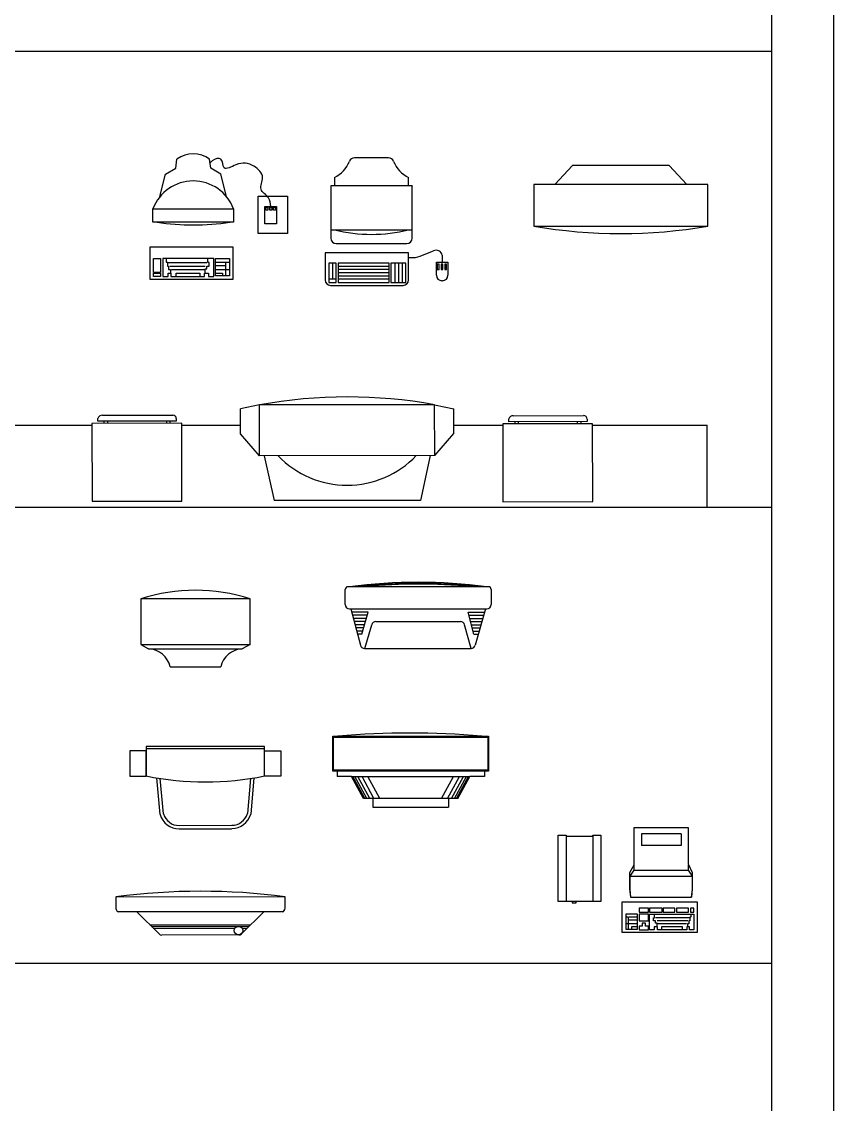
# Model space of a CAD drawing. Header units: inches. Extents: x 11.6 to 54.1, y 10.7 to 35.5.
# Drawn here: x 28.15 to 32.6, y 23.14 to 29.08 of the extents above; entities that cross this region are included whole.
import ezdxf

# ---------------------------------------------------------------- set-up
doc = ezdxf.new("R2010")
doc.units = ezdxf.units.IN
doc.header["$MEASUREMENT"] = 0
for name, color, linetype in [('02', 2, 'Continuous'), ('1', 1, 'Continuous'), ('kadrbm', 4, 'Continuous')]:
    doc.layers.add(name, color=color, linetype=linetype)

# ---------------------------------------------------------------- blocks, each defined once
blk = doc.blocks.new('kadrbm')
at = {"layer": 'kadrbm', "color": 4}
blk.add_lwpolyline([(0, 0), (0, 24.7972), (21, 24.7972), (21, 0), (0, 0)], close=True, dxfattribs=at)
blk.add_lwpolyline([(20.6631, 0.3257), (20.6631, 24.4603), (0.3369, 24.4603), (0.3369, 0.3257), (20.6631, 0.3257)], dxfattribs=at)

msp = doc.modelspace()

# ---------------------------------------------------------------- linework, layer by layer
at = {"layer": '02'}
for p, q in [((30.1596, 28.3325, -1.9474), (29.9735, 28.3325, -1.9474)), ((31.169, 28.2913, -1.9474), (31.071, 28.1856, -1.9474)), ((31.6978, 28.2913, -1.9474), (31.169, 28.2913, -1.9474)), ((31.6978, 28.2913, -1.9474), (31.7958, 28.1856, -1.9474)), ((29.8634, 28.2247, -1.9474), (29.8634, 28.1782, -1.9474)), ((30.2698, 28.1782, -1.9474), (30.2698, 28.2247, -1.9474)), ((29.8439, 28.1782, -1.9474), (29.8434, 28.1777, -1.9474)), ((29.8434, 28.1777, -1.9474), (29.8434, 27.8923, -1.9474)), ((30.2893, 28.1782, -1.9474), (29.8439, 28.1782, -1.9474)), ((30.2893, 28.1782, -1.9474), (30.2898, 28.1777, -1.9474)), ((30.2898, 27.8923, -1.9474), (30.2898, 28.1777, -1.9474)), ((29.8434, 27.9385, -1.9474), (30.2898, 27.9385, -1.9474)), ((28.8526, 27.6661), (28.8526, 27.8439)), ((28.8526, 27.8439), (29.3066, 27.8439)), ((29.3066, 27.8439), (29.3066, 27.6661)), ((29.8734, 27.8623, -1.9474), (30.2598, 27.8623, -1.9474)), ((28.8717, 27.7042), (28.8717, 27.7804)), ((28.8717, 27.7804), (28.9098, 27.7804)), ((28.9098, 27.7804), (28.9098, 27.7042)), ((28.9225, 27.7804), (28.9225, 27.682)), ((29.2019, 27.7804), (28.9225, 27.7804)), ((28.9415, 27.7772), (28.9415, 27.7614)), ((29.1701, 27.7582), (29.1701, 27.7772)), ((29.2019, 27.682), (29.2019, 27.7804)), ((29.2114, 27.6852), (29.2114, 27.7804)), ((29.2114, 27.7804), (29.2876, 27.7804)), ((29.2876, 27.7804), (29.2876, 27.6852)), ((30.2698, 27.8115, -1.9474), (29.8126, 27.8115, -1.9474)), ((29.8126, 27.8115, -1.9474), (29.8126, 27.6637, -1.9474)), ((30.2698, 27.6637, -1.9474), (30.2698, 27.8115, -1.9474)), ((30.2698, 27.7861, -1.9474), (30.2952, 27.7861, -1.9474)), ((30.346, 27.7988, -1.9474), (30.4069, 27.822, -1.9474)), ((30.4539, 27.7988, -1.9474), (30.4539, 27.7607, -1.9474)), ((28.9415, 27.7614), (28.9479, 27.7614)), ((28.9479, 27.7614), (28.9479, 27.7391)), ((28.9479, 27.7391), (28.9542, 27.7391)), ((28.951, 27.7582), (29.1638, 27.7582)), ((28.9542, 27.7391), (28.9542, 27.7201)), ((28.9542, 27.7201), (28.9637, 27.7201)), ((28.9606, 27.7391), (29.1542, 27.7391)), ((28.9637, 27.7201), (28.9637, 27.701)), ((28.9701, 27.7201), (29.1511, 27.7201)), ((29.1542, 27.7042), (29.1542, 27.7233)), ((29.1542, 27.7233), (29.1638, 27.7233)), ((29.1638, 27.7233), (29.1638, 27.7391)), ((29.1638, 27.7391), (29.1765, 27.7391)), ((29.1765, 27.7582), (29.1701, 27.7582)), ((29.1765, 27.7391), (29.1765, 27.7582)), ((29.2114, 27.7614), (29.2654, 27.7614)), ((29.2114, 27.7201), (29.2654, 27.7201)), ((29.2146, 27.7423), (29.2654, 27.7423)), ((29.2685, 27.7201), (29.2685, 27.7614)), ((29.2685, 27.7614), (29.2844, 27.7614)), ((29.2685, 27.6852), (29.2685, 27.7201)), ((29.2685, 27.7201), (29.2844, 27.7201)), ((29.8329, 27.7557, -1.9474), (29.8329, 27.649, -1.9474)), ((29.8735, 27.7557, -1.9474), (29.8329, 27.7557, -1.9474)), ((29.8532, 27.7557, -1.9474), (29.8532, 27.6693, -1.9474)), ((29.8735, 27.649, -1.9474), (29.8735, 27.7557, -1.9474)), ((30.1631, 27.7557, -1.9474), (29.8837, 27.7557, -1.9474)), ((29.8837, 27.7557, -1.9474), (29.8837, 27.649, -1.9474)), ((30.1631, 27.7379, -1.9474), (29.8837, 27.7379, -1.9474)), ((30.1631, 27.7201, -1.9474), (29.8837, 27.7201, -1.9474)), ((30.1631, 27.649, -1.9474), (30.1631, 27.7557, -1.9474)), ((30.1733, 27.7557, -1.9474), (30.1733, 27.649, -1.9474)), ((30.2545, 27.7557, -1.9474), (30.1733, 27.7557, -1.9474)), ((30.1936, 27.7557, -1.9474), (30.1936, 27.649, -1.9474)), ((30.2139, 27.7557, -1.9474), (30.2139, 27.649, -1.9474)), ((30.2342, 27.7557, -1.9474), (30.2342, 27.649, -1.9474)), ((30.2545, 27.649, -1.9474), (30.2545, 27.7557, -1.9474)), ((30.4222, 27.6891, -1.9474), (30.4222, 27.7607, -1.9474)), ((30.4222, 27.7607, -1.9474), (30.4857, 27.7607, -1.9474)), ((30.4374, 27.7506, -1.9474), (30.4273, 27.7506, -1.9474)), ((30.4273, 27.7506, -1.9474), (30.4273, 27.7201, -1.9474)), ((30.4273, 27.7201, -1.9474), (30.4374, 27.7201, -1.9474)), ((30.4374, 27.7201, -1.9474), (30.4374, 27.7506, -1.9474)), ((30.4577, 27.7506, -1.9474), (30.4476, 27.7506, -1.9474)), ((30.4476, 27.7506, -1.9474), (30.4476, 27.7201, -1.9474)), ((30.4476, 27.7201, -1.9474), (30.4577, 27.7201, -1.9474)), ((30.4577, 27.7201, -1.9474), (30.4577, 27.7506, -1.9474)), ((30.4781, 27.7506, -1.9474), (30.4679, 27.7506, -1.9474)), ((30.4679, 27.7506, -1.9474), (30.4679, 27.7201, -1.9474)), ((30.4679, 27.7201, -1.9474), (30.4781, 27.7201, -1.9474)), ((30.4781, 27.7201, -1.9474), (30.4781, 27.7506, -1.9474)), ((30.4857, 27.7607, -1.9474), (30.4857, 27.6891, -1.9474)), ((29.3066, 27.6661), (28.8526, 27.6661)), ((28.9098, 27.7042), (28.8717, 27.7042)), ((28.8717, 27.682), (28.8717, 27.701)), ((28.8717, 27.701), (28.9098, 27.701)), ((28.9098, 27.682), (28.8717, 27.682)), ((28.9098, 27.701), (28.9098, 27.682)), ((28.9225, 27.682), (28.951, 27.682)), ((28.951, 27.682), (28.951, 27.701)), ((28.951, 27.701), (28.9669, 27.701)), ((28.9669, 27.701), (28.9669, 27.682)), ((28.9669, 27.682), (29.1511, 27.682)), ((28.9955, 27.682), (28.9955, 27.701)), ((28.9955, 27.701), (29.1257, 27.701)), ((29.1257, 27.701), (29.1257, 27.682)), ((29.1511, 27.682), (29.1511, 27.701)), ((29.1511, 27.701), (29.1733, 27.701)), ((29.1733, 27.701), (29.1733, 27.682)), ((29.1733, 27.682), (29.2019, 27.682)), ((29.2876, 27.6852), (29.2114, 27.6852)), ((29.2146, 27.701), (29.2495, 27.701)), ((29.2495, 27.701), (29.2495, 27.6852)), ((29.8329, 27.6693, -1.9474), (29.8735, 27.6693, -1.9474)), ((30.1631, 27.7023, -1.9474), (29.8837, 27.7023, -1.9474)), ((30.1631, 27.6845, -1.9474), (29.8837, 27.6845, -1.9474)), ((30.1631, 27.6668, -1.9474), (29.8837, 27.6668, -1.9474)), ((30.4557, 27.6591, -1.9474), (30.4522, 27.6591, -1.9474)), ((29.8329, 27.649, -1.9474), (29.8735, 27.649, -1.9474)), ((29.8426, 27.6337, -1.9474), (30.2398, 27.6337, -1.9474)), ((29.8837, 27.649, -1.9474), (30.1631, 27.649, -1.9474)), ((30.1733, 27.649, -1.9474), (30.2545, 27.649, -1.9474)), ((29.4525, 26.9783), (29.3474, 26.956)), ((29.3476, 26.8199), (29.3474, 26.956)), ((30.4128, 26.9794), (29.4525, 26.9783)), ((29.4529, 26.6995), (29.4525, 26.9783)), ((30.4128, 26.9794), (30.518, 26.9574)), ((30.4132, 26.7006), (30.4128, 26.9794)), ((30.518, 26.8213), (30.518, 26.9574)), ((28.5668, 26.8895), (28.5668, 26.9048)), ((28.9964, 26.8902), (28.5668, 26.8895)), ((28.5917, 26.9221), (28.977, 26.9227)), ((28.5994, 26.8895), (28.5995, 26.8773)), ((28.6182, 26.8896), (28.6182, 26.8774)), ((28.9427, 26.8901), (28.9427, 26.8779)), ((28.9614, 26.8901), (28.9614, 26.8779)), ((28.9964, 26.9035), (28.9964, 26.8902)), ((30.819, 26.8864), (30.819, 26.9017)), ((31.2486, 26.8871), (30.819, 26.8864)), ((30.8439, 26.919), (31.2293, 26.9197)), ((30.8517, 26.8865), (30.8517, 26.8743)), ((30.8704, 26.8865), (30.8704, 26.8743)), ((31.1949, 26.887), (31.1949, 26.8748)), ((31.2136, 26.8871), (31.2137, 26.8749)), ((31.2486, 26.9004), (31.2486, 26.8871)), ((27.9077, 26.868), (28.5338, 26.868)), ((29.0263, 26.878), (28.5338, 26.8772)), ((28.5338, 26.8772), (28.5344, 26.4506)), ((29.027, 26.4514), (29.0263, 26.878)), ((29.0263, 26.868), (29.3475, 26.868)), ((30.518, 26.868), (30.786, 26.868)), ((31.2785, 26.875), (30.786, 26.8742)), ((30.786, 26.8742), (30.7867, 26.4475)), ((31.2777, 26.868), (31.9077, 26.868)), ((31.2792, 26.4483), (31.2785, 26.875)), ((31.9077, 26.418), (31.9077, 26.868)), ((29.4529, 26.6995), (29.3476, 26.8199)), ((30.4132, 26.7006), (30.518, 26.8213)), ((30.4132, 26.7006), (29.4529, 26.6995)), ((29.4783, 26.6995), (29.5325, 26.4554)), ((30.3879, 26.7006), (30.3345, 26.4554)), ((28.5344, 26.4506), (29.027, 26.4514)), ((30.3345, 26.4554), (29.5325, 26.4554)), ((30.7867, 26.4475), (31.2792, 26.4483)), ((29.9225, 25.884), (29.9225, 25.9669)), ((30.7075, 25.9819), (29.9375, 25.9819)), ((30.7225, 25.9669), (30.7225, 25.884)), ((29.9465, 25.86), (30.6985, 25.86)), ((29.954, 25.86), (30.0056, 25.6622)), ((30.0486, 25.8427), (29.9583, 25.8427)), ((30.0445, 25.8253), (29.9631, 25.8253)), ((30.0136, 25.7213), (30.0486, 25.8427)), ((30.6274, 25.7213), (30.5964, 25.8427)), ((30.5964, 25.8427), (30.6861, 25.8427)), ((30.6005, 25.8253), (30.6812, 25.8253)), ((30.691, 25.86), (30.6354, 25.6622)), ((30.0386, 25.808), (29.9676, 25.808)), ((30.0336, 25.7906), (29.9721, 25.7906)), ((30.0286, 25.7733), (29.9766, 25.7733)), ((30.0236, 25.756), (29.9811, 25.756)), ((30.0309, 25.644), (30.0677, 25.7728)), ((30.091, 25.7913), (30.5539, 25.7913)), ((30.6121, 25.644), (30.5772, 25.7731)), ((30.6052, 25.808), (30.6764, 25.808)), ((30.6097, 25.7906), (30.6715, 25.7906)), ((30.6141, 25.7733), (30.6666, 25.7733)), ((30.6185, 25.756), (30.6618, 25.756)), ((30.0186, 25.7386), (29.9857, 25.7386)), ((30.0136, 25.7213), (29.9902, 25.7213)), ((30.623, 25.7386), (30.6569, 25.7386)), ((30.6274, 25.7213), (30.652, 25.7213)), ((28.8014, 25.6658), (28.8444, 25.6418)), ((28.8444, 25.6418), (29.3583, 25.6418)), ((29.4014, 25.6658), (29.3583, 25.6418)), ((30.0288, 25.644), (30.6121, 25.644)), ((28.963, 25.5429), (29.2397, 25.5429)), ((29.8541, 24.9709), (29.8541, 25.1623)), ((29.8541, 25.1623), (30.7088, 25.1623)), ((30.7088, 25.1623), (30.7088, 24.9709)), ((28.8317, 25.1065, 0.0349), (28.8317, 24.9445, 0.0349)), ((29.4797, 25.1065, 0.0349), (28.8317, 25.1065, 0.0349)), ((29.4797, 24.9445, 0.0349), (29.4797, 25.1065, 0.0349)), ((29.8591, 24.9759), (29.8591, 25.1573)), ((29.8591, 25.1573), (30.7038, 25.1573)), ((30.7038, 25.1573), (30.7038, 24.9759)), ((28.8317, 25.0826, 0.0349), (28.7417, 25.0826, 0.0349)), ((28.7417, 25.0826, 0.0349), (28.7417, 24.9445, 0.0349)), ((29.4797, 25.093, 0.0349), (28.8317, 25.093, 0.0349)), ((28.8317, 24.9445, 0.0349), (28.8317, 25.0826, 0.0349)), ((29.4797, 25.0826, 0.0349), (29.5697, 25.0826, 0.0349)), ((29.4797, 24.9445, 0.0349), (29.4797, 25.0826, 0.0349)), ((29.5697, 25.0826, 0.0349), (29.5697, 24.9445, 0.0349)), ((28.7417, 24.9445, 0.0349), (28.8317, 24.9445, 0.0349)), ((28.9076, 24.7335, 0.0349), (28.8898, 24.9338, 0.0349)), ((28.9254, 24.7369, 0.0349), (28.9081, 24.9309, 0.0349)), ((29.4033, 24.9309, 0.0349), (29.3863, 24.7384, 0.0349)), ((29.4216, 24.9338, 0.0349), (29.4041, 24.7351, 0.0349)), ((29.5697, 24.9445, 0.0349), (29.4797, 24.9445, 0.0349)), ((30.7088, 24.9709), (29.8541, 24.9709)), ((30.7038, 24.9759), (29.8591, 24.9759)), ((29.8774, 24.9709), (29.8774, 24.9409)), ((29.9576, 24.9409), (29.8774, 24.9409)), ((29.9576, 24.9409), (30.6053, 24.9409)), ((30.0229, 24.8211), (29.9576, 24.9409)), ((30.03, 24.8211), (29.9647, 24.9409)), ((30.0407, 24.8211), (29.9754, 24.9409)), ((30.0573, 24.8211), (29.992, 24.9409)), ((30.0798, 24.8211), (30.0145, 24.9409)), ((30.1119, 24.8211), (30.0465, 24.9409)), ((30.451, 24.8211), (30.5163, 24.9409)), ((30.483, 24.8211), (30.5483, 24.9409)), ((30.5056, 24.8211), (30.5709, 24.9409)), ((30.5222, 24.8211), (30.5875, 24.9409)), ((30.5328, 24.8211), (30.5982, 24.9409)), ((30.5399, 24.8211), (30.6053, 24.9409)), ((30.6855, 24.9409), (30.6053, 24.9409)), ((30.6855, 24.9709), (30.6855, 24.9409)), ((30.5399, 24.8211), (30.0229, 24.8211)), ((30.0736, 24.8211), (30.0736, 24.7745)), ((30.4892, 24.8211), (30.4892, 24.7745)), ((30.0736, 24.7745), (30.4892, 24.7745)), ((29.012, 24.6732, 0.0349), (29.3008, 24.6747, 0.0349)), ((29.0121, 24.6552, 0.0349), (29.2998, 24.6552, 0.0349)), ((31.8055, 24.6597), (31.5052, 24.6597)), ((31.5052, 24.6597), (31.5052, 24.455)), ((31.7646, 24.627), (31.5462, 24.627)), ((31.5462, 24.627), (31.5462, 24.5642)), ((31.7646, 24.627), (31.7646, 24.5642)), ((31.8055, 24.4604), (31.8055, 24.6597)), ((31.0896, 24.2568), (31.0896, 24.6198)), ((31.0896, 24.6198), (31.1333, 24.6198)), ((31.1333, 24.6198), (31.1333, 24.6144)), ((31.1333, 24.6144), (31.2807, 24.6144)), ((31.1333, 24.6144), (31.1333, 24.2595)), ((31.2807, 24.6144), (31.2807, 24.6198)), ((31.2807, 24.6198), (31.3244, 24.6198)), ((31.2807, 24.6144), (31.2807, 24.2595)), ((31.3244, 24.6198), (31.3244, 24.2568)), ((31.7646, 24.5642), (31.5462, 24.5642)), ((31.5052, 24.455), (31.4806, 24.414)), ((31.5052, 24.455), (31.5052, 24.4277)), ((31.8028, 24.455), (31.8028, 24.4277)), ((31.8274, 24.414), (31.8055, 24.4604)), ((31.4806, 24.414), (31.4806, 24.3267)), ((31.5052, 24.4277), (31.4834, 24.3949)), ((31.4834, 24.3949), (31.4834, 24.3239)), ((31.4834, 24.3949), (31.8246, 24.3949)), ((31.5052, 24.4277), (31.8028, 24.4277)), ((31.8028, 24.4277), (31.8246, 24.3949)), ((31.8246, 24.3949), (31.8246, 24.3239)), ((31.8274, 24.3239), (31.8274, 24.414)), ((29.5932, 24.2821), (28.6649, 24.2813)), ((28.6649, 24.2813), (28.665, 24.2191)), ((29.5933, 24.2199), (29.5932, 24.2821)), ((31.4806, 24.3267), (31.4861, 24.2803)), ((31.4834, 24.3239), (31.4861, 24.2803)), ((31.4861, 24.2803), (31.8219, 24.2803)), ((31.8219, 24.2803), (31.8274, 24.3239)), ((31.8246, 24.3239), (31.8219, 24.2803)), ((31.3244, 24.2568), (31.0896, 24.2568)), ((31.166, 24.2568), (31.166, 24.2486)), ((31.166, 24.2486), (31.1879, 24.2486)), ((31.1879, 24.2486), (31.1879, 24.254)), ((31.8532, 24.2525), (31.4383, 24.2525)), ((31.4383, 24.2525), (31.4383, 24.0887)), ((31.5338, 24.2197), (31.5338, 24.1979)), ((31.5857, 24.2197), (31.5338, 24.2197)), ((31.5857, 24.1979), (31.5857, 24.2197)), ((31.5911, 24.2197), (31.5911, 24.1979)), ((31.6594, 24.2197), (31.5911, 24.2197)), ((31.6594, 24.1979), (31.6594, 24.2197)), ((31.7304, 24.2197), (31.6648, 24.2197)), ((31.6648, 24.2197), (31.6648, 24.1979)), ((31.7304, 24.1979), (31.7304, 24.2197)), ((31.7386, 24.2197), (31.7386, 24.1979)), ((31.8041, 24.2197), (31.7386, 24.2197)), ((31.8041, 24.1979), (31.8041, 24.2197)), ((31.815, 24.2197), (31.815, 24.1979)), ((31.8341, 24.2197), (31.815, 24.2197)), ((31.8341, 24.1979), (31.8341, 24.2197)), ((31.8532, 24.0887), (31.8532, 24.2525)), ((28.6742, 24.2023), (29.584, 24.203)), ((28.902, 24.0786), (28.779, 24.1995)), ((29.3531, 24.079), (29.476, 24.2001)), ((31.5256, 24.187), (31.4601, 24.187)), ((31.4601, 24.187), (31.4601, 24.1051)), ((31.4765, 24.1706), (31.4628, 24.1706)), ((31.4765, 24.1351), (31.4765, 24.1706)), ((31.5256, 24.1706), (31.4792, 24.1706)), ((31.5229, 24.1542), (31.4792, 24.1542)), ((31.5256, 24.1051), (31.5256, 24.187)), ((31.5338, 24.1979), (31.5857, 24.1979)), ((31.5857, 24.187), (31.5338, 24.187)), ((31.5338, 24.187), (31.5338, 24.1515)), ((31.5338, 24.1515), (31.5857, 24.1515)), ((31.5857, 24.1515), (31.5857, 24.187)), ((31.5911, 24.1979), (31.6594, 24.1979)), ((31.5911, 24.187), (31.8341, 24.187)), ((31.5911, 24.1023), (31.5911, 24.187)), ((31.613, 24.1515), (31.613, 24.1679)), ((31.613, 24.1679), (31.6184, 24.1679)), ((31.6239, 24.1515), (31.613, 24.1515)), ((31.6184, 24.1679), (31.6184, 24.1842)), ((31.8095, 24.1679), (31.6239, 24.1679)), ((31.6239, 24.1378), (31.6239, 24.1515)), ((31.8013, 24.1515), (31.6321, 24.1515)), ((31.6648, 24.1979), (31.7304, 24.1979)), ((31.7386, 24.1979), (31.8041, 24.1979)), ((31.8123, 24.1515), (31.8068, 24.1515)), ((31.8068, 24.1515), (31.8068, 24.1351)), ((31.8177, 24.1706), (31.8123, 24.1706)), ((31.8123, 24.1706), (31.8123, 24.1515)), ((31.815, 24.1979), (31.8341, 24.1979)), ((31.8177, 24.1842), (31.8177, 24.1706)), ((31.8341, 24.187), (31.8341, 24.1023)), ((28.8512, 24.1285), (29.4038, 24.129)), ((28.8597, 24.1202), (29.3954, 24.1207)), ((28.8703, 24.1098), (29.3184, 24.1101)), ((29.3569, 24.1102), (29.3848, 24.1102)), ((31.4601, 24.1051), (31.5256, 24.1051)), ((31.4765, 24.1351), (31.4628, 24.1351)), ((31.4765, 24.1051), (31.4765, 24.1351)), ((31.5256, 24.1351), (31.4792, 24.1351)), ((31.5229, 24.1187), (31.4929, 24.1187)), ((31.4929, 24.1187), (31.4929, 24.1051)), ((31.5502, 24.1215), (31.5338, 24.1215)), ((31.5338, 24.1215), (31.5338, 24.1023)), ((31.5338, 24.1023), (31.5857, 24.1023)), ((31.5693, 24.1378), (31.5502, 24.1378)), ((31.5502, 24.1378), (31.5502, 24.1215)), ((31.5693, 24.1215), (31.5693, 24.1378)), ((31.5857, 24.1215), (31.5693, 24.1215)), ((31.5857, 24.1023), (31.5857, 24.1215)), ((31.6157, 24.1023), (31.5911, 24.1023)), ((31.6348, 24.1187), (31.6157, 24.1187)), ((31.6157, 24.1187), (31.6157, 24.1023)), ((31.6321, 24.1378), (31.6239, 24.1378)), ((31.6321, 24.1215), (31.6321, 24.1378)), ((31.7932, 24.1351), (31.6348, 24.1351)), ((31.6348, 24.1023), (31.6348, 24.1187)), ((31.7959, 24.1023), (31.6348, 24.1023)), ((31.7713, 24.1187), (31.6567, 24.1187)), ((31.6567, 24.1187), (31.6567, 24.1023)), ((31.7713, 24.1023), (31.7713, 24.1187)), ((31.8095, 24.1187), (31.7959, 24.1187)), ((31.7959, 24.1187), (31.7959, 24.1023)), ((31.8068, 24.1351), (31.7986, 24.1351)), ((31.7986, 24.1351), (31.7986, 24.1187)), ((31.8095, 24.1023), (31.8095, 24.1187)), ((31.8341, 24.1023), (31.8095, 24.1023)), ((29.3391, 24.0732), (28.9161, 24.0729)), ((31.4383, 24.0887), (31.8532, 24.0887))]:
    msp.add_line(p, q, dxfattribs=at)
at = {"layer": '02', "elevation": -1.9474}
for points in [[(28.9069, 28.1202), (28.9371, 28.2429), (28.9929, 28.2763), (28.9996, 28.3253)], [(29.2712, 28.1202), (29.241, 28.2429), (29.1852, 28.2763), (29.1786, 28.3253)]]:
    msp.add_lwpolyline(points, dxfattribs=at)
at = {"layer": '02'}
for points, elevation in [([(31.9111, 28.1856), (30.9557, 28.1856), (30.9557, 27.9579), (31.9111, 27.9579)], -1.9474), ([(29.6051, 27.9174), (29.4457, 27.9174), (29.4457, 28.1232), (29.6051, 28.1232)], -1.3714), ([(28.868, 28.0535), (29.3101, 28.0535), (29.3101, 27.9799), (28.868, 27.9799)], -1.9474), ([(29.545, 27.9714), (29.4825, 27.9714), (29.4825, 28.0667), (29.545, 28.0667)], -1.3714), ([(29.4986, 28.0449), (29.4879, 28.0449), (29.4879, 28.0605), (29.4986, 28.0605)], -1.3714), ([(29.5197, 28.0449), (29.5089, 28.0449), (29.5089, 28.0605), (29.5197, 28.0605)], -1.3714), ([(29.5396, 28.0449), (29.5288, 28.0449), (29.5288, 28.0605), (29.5396, 28.0605)], -1.3714)]:
    msp.add_lwpolyline(points, close=True, dxfattribs=dict(at, elevation=elevation))
msp.add_lwpolyline([(28.8014, 25.6658), (29.4014, 25.6658), (29.4014, 25.9158), (28.8014, 25.9158)], close=True, dxfattribs=at)
msp.add_lwpolyline([(29.5739, 24.2002), (28.6817, 24.1994)], dxfattribs=at)
msp.add_circle((29.3376, 24.0971), 0.0233, dxfattribs=at)
for centre, radius, start, end in [((29.0891, 28.2071, -1.9474), 0.1482, 52.85964, 127.14036), ((29.7948, 28.3707, -1.9474), 0.1613, 295.16047, 339.10601), ((29.9735, 28.3025, -1.9474), 0.03, 90, 159.10601), ((30.1596, 28.3025, -1.9474), 0.03, 20.89399, 90), ((30.3384, 28.3707, -1.9474), 0.1613, 200.89399, 244.83953), ((29.0891, 27.9692, -1.9474), 0.2366, 20.86522, 159.13478), ((29.0904, 29.2897, -1.9474), 1.325, 261.32938, 278.67062), ((31.4334, 30.7873, -1.9474), 2.8695, 260.41723, 279.58277), ((29.8734, 27.8923, -1.9474), 0.03, 180, 270), ((30.0666, 28.7386, -1.9474), 0.8255, 255.74997, 284.25003), ((30.2598, 27.8923, -1.9474), 0.03, 270, 0), ((30.2952, 27.8941, -1.9474), 0.1079, 270, 298.07249), ((30.4221, 27.7935, -1.9474), 0.0323, 9.52728, 118.07249), ((29.8426, 27.6637, -1.9474), 0.03, 180, 270), ((30.2398, 27.6637, -1.9474), 0.03, 270, 0), ((30.4522, 27.6891, -1.9474), 0.03, 180, 270), ((30.4557, 27.6891, -1.9474), 0.03, 270, 0), ((29.9358, 24.3245), 2.6974, 79.81408, 100.32164), ((28.5904, 26.8974), 0.0247, 86.90674, 162.6495), ((28.9771, 26.9034), 0.0193, 0.09331, 90.09331), ((30.8426, 26.8944), 0.0247, 86.90674, 162.6495), ((31.2293, 26.9004), 0.0193, 0.09331, 90.09331), ((29.9327, 27.0621), 0.5239, 223.76527, 316.3609), ((30.3225, 23.0943), 2.9119, 82.58105, 97.41895), ((30.3225, 23.0943), 2.9069, 83.38077, 96.61923), ((30.3225, 23.0943), 2.9019, 84.29426, 95.70574), ((29.1014, 24.97), 0.9922, 72.40063, 107.59937), ((29.9375, 25.9669), 0.015, 90, 180), ((30.7075, 25.9669), 0.015, 0, 90), ((29.9465, 25.884), 0.024, 180, 270), ((30.6985, 25.884), 0.024, 270, 0), ((30.091, 25.7673), 0.024, 90, 166.6075), ((30.5539, 25.7673), 0.024, 14.16654, 90), ((28.8379, 25.5135), 0.1285, 13.23688, 87.09798), ((29.3648, 25.5135), 0.1285, 92.90202, 166.76312), ((30.0288, 25.668), 0.024, 193.9732, 270), ((30.6121, 25.668), 0.024, 270, 346.0268), ((30.2769, 20.7632), 4.4167, 84.87743, 95.12257), ((29.1557, 26.5361, 0.0349), 1.6242, 258.49329, 281.50671), ((29.0115, 24.7632, 0.0349), 0.108, 195.9454, 270.31018), ((29.0115, 24.7632, 0.0349), 0.09, 196.9845, 270.31018), ((29.3003, 24.7647, 0.0349), 0.09, 270.31018, 343.00888), ((29.3003, 24.7647, 0.0349), 0.108, 270.31018, 344.0546), ((29.132, 20.8126), 3.5001, 82.42827, 97.66949), ((28.685, 24.2191), 0.02, 180.04888, 260.48281), ((29.5733, 24.2199), 0.02, 279.61495, 0.04888), ((28.916, 24.0929), 0.02, 225.50703, 270.04888), ((29.3391, 24.0932), 0.02, 270.04888, 314.59073)]:
    msp.add_arc(centre, radius, start, end, dxfattribs=at)
msp.add_spline([(29.5151, 28.0662, -1.3714), (29.5013, 28.1133, -1.3714), (29.4611, 28.1603, -1.3714), (29.4694, 28.2253, -1.3714), (29.4223, 28.2862, -1.3714), (29.3226, 28.2945, -1.3714), (29.2588, 28.2779, -1.3714), (29.2408, 28.3249, -1.3714), (29.1937, 28.3166, -1.3714), (29.1826, 28.3056, -1.3714)], degree=3, dxfattribs=at)
at = {"layer": '1'}
for p, q in [((11.9357, 28.918), (32.2619, 28.918)), ((11.9357, 26.418), (32.2619, 26.418)), ((11.9357, 23.918), (32.2619, 23.918))]:
    msp.add_line(p, q, dxfattribs=at)

# ---------------------------------------------------------------- block references
at = {"layer": 'kadrbm'}
msp.add_blockref('kadrbm', (11.5988, 10.7464), dxfattribs=at)

doc.saveas('drawing.dxf')
